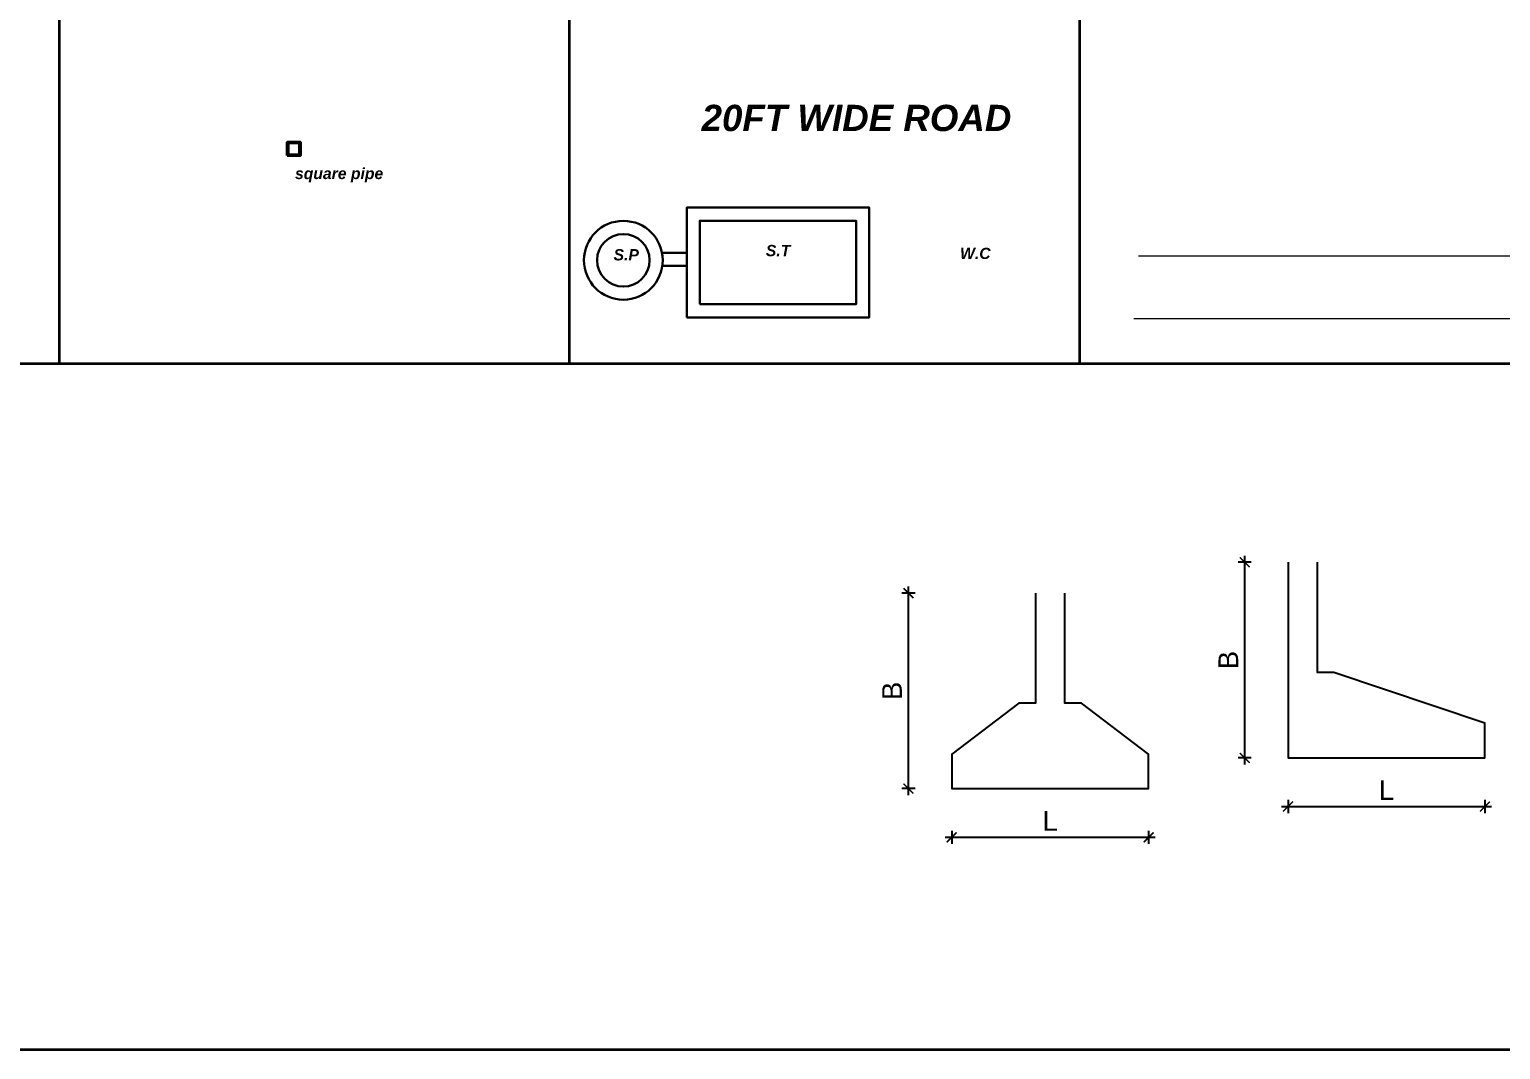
# Model space of a CAD drawing. Header units: feet. Extents: x 109753 to 150441, y 47761 to 75080.
# Drawn here: x 110987.8 to 111436, y 74070.6 to 74381.3 of the extents above; entities that cross this region are included whole.
import ezdxf

# ---------------------------------------------------------------- set-up
doc = ezdxf.new("R2010")
doc.units = ezdxf.units.FT
doc.header["$LTSCALE"] = 50
doc.header["$MEASUREMENT"] = 0
doc.header["$PDMODE"] = 3
doc.header["$PDSIZE"] = -10
for name, pattern in [('ACAD_ISO02W100', [15, 12, -3]), ('CENTER', [2, 1.25, -0.25, 0.25, -0.25]), ('DASHED2', [0.375, 0.25, -0.125])]:
    doc.linetypes.add(name, pattern=pattern)
for name, color, linetype, lineweight in [('CENTRELINE', 146, 'CENTER', 18), ('COLUMN', 16, 'Continuous', 40), ('DASH', 246, 'ACAD_ISO02W100', 18), ('DIMENSION', 5, 'Continuous', 15), ('ELEVATION', 95, 'Continuous', 35), ('PROJECTION', 230, 'Continuous', 30), ('TEXT', 181, 'Continuous', 13)]:
    doc.layers.add(name, color=color, linetype=linetype, lineweight=lineweight)
doc.styles.add('GL_Imperial', font='GOTHIC.TTF', dxfattribs={"height": 8})
doc.styles.add('TIMES', font='arial.ttf')
doc.dimstyles.new("1-8'", dxfattribs={"dimtxt": 6, "dimasz": 3, "dimexe": 2, "dimexo": 1, "dimgap": 2, "dimtad": 1, "dimdec": 0, "dimzin": 3, "dimdsep": 46, "dimlunit": 4, "dimtxsty": 'TIMES', "dimblk": 'ARCHTICK', "dimcen": 8, "dimdle": 2, "dimclrt": 7, "dimadec": 0, "dimazin": 0, "dimtfac": 1, "dimtdec": 0, "dimtix": 1, "dimtmove": 0, "dimatfit": 3, "dimfxl": 2, "dimfxlon": 1, "dimarcsym": 0})

# ---------------------------------------------------------------- blocks, each defined once
blk = doc.blocks.new('_ArchTick')
at = {"color": 0, "linetype": 'ByBlock', "const_width": 0.15}
blk.add_lwpolyline([(-0.5, -0.5), (0.5, 0.5)], dxfattribs=at)
blk = doc.blocks.new('*D36')
at = {"layer": 'Defpoints', "color": 0, "transparency": 16777216}
for p in [(111371.25, 74159.46), (111431.25, 74159.46), (111431.25, 74144.64)]:
    blk.add_point(p, dxfattribs=at)
at = {"layer": 'DIMENSION', "color": 0, "lineweight": -2, "transparency": 16777216}
for p, q in [((111369.25, 74144.64), (111433.25, 74144.64)), ((111371.25, 74146.64), (111371.25, 74142.64)), ((111431.25, 74146.64), (111431.25, 74142.64))]:
    blk.add_line(p, q, dxfattribs=at)
at = {"layer": 'DIMENSION', "color": 0, "lineweight": -2, "transparency": 16777216, "xscale": 3, "yscale": 3, "zscale": 3, "rotation": 180}
blk.add_blockref('_ArchTick', (111371.25, 74144.64), dxfattribs=at)
at = {"layer": 'DIMENSION', "color": 0, "lineweight": -2, "transparency": 16777216, "xscale": 3, "yscale": 3, "zscale": 3}
blk.add_blockref('_ArchTick', (111431.25, 74144.64), dxfattribs=at)
at = {"layer": 'DIMENSION', "color": 7, "transparency": 16777216, "insert": (111401.25, 74149.64), "char_height": 6, "attachment_point": 5, "style": 'TIMES'}
blk.add_mtext('L', dxfattribs=at)
blk = doc.blocks.new('*D37')
at = {"layer": 'Defpoints', "color": 0, "transparency": 16777216}
for p in [(111358.07, 74219.01), (111371.25, 74219.01), (111371.25, 74159.46)]:
    blk.add_point(p, dxfattribs=at)
at = {"layer": 'DIMENSION', "color": 0, "lineweight": -2, "transparency": 16777216}
for p, q in [((111358.07, 74157.46), (111358.07, 74221.01)), ((111360.07, 74219.01), (111356.07, 74219.01)), ((111360.07, 74159.46), (111356.07, 74159.46))]:
    blk.add_line(p, q, dxfattribs=at)
at = {"layer": 'DIMENSION', "color": 0, "lineweight": -2, "transparency": 16777216, "xscale": 3, "yscale": 3, "zscale": 3}
for p, rotation in [((111358.07, 74219.01), 90), ((111358.07, 74159.46), 270)]:
    blk.add_blockref('_ArchTick', p, dxfattribs=dict(at, rotation=rotation))
at = {"layer": 'DIMENSION', "color": 7, "transparency": 16777216, "insert": (111353.07, 74189.23), "char_height": 6, "attachment_point": 5, "rotation": 90, "style": 'TIMES'}
blk.add_mtext('B', dxfattribs=at)
blk = doc.blocks.new('*D40')
at = {"layer": 'Defpoints', "color": 0, "transparency": 16777216}
for p in [(111268.79, 74150.07), (111328.79, 74150.07), (111328.79, 74135.25)]:
    blk.add_point(p, dxfattribs=at)
at = {"layer": 'DIMENSION', "color": 0, "lineweight": -2, "transparency": 16777216}
for p, q in [((111266.79, 74135.25), (111330.79, 74135.25)), ((111268.79, 74137.25), (111268.79, 74133.25)), ((111328.79, 74137.25), (111328.79, 74133.25))]:
    blk.add_line(p, q, dxfattribs=at)
at = {"layer": 'DIMENSION', "color": 0, "lineweight": -2, "transparency": 16777216, "xscale": 3, "yscale": 3, "zscale": 3, "rotation": 180}
blk.add_blockref('_ArchTick', (111268.79, 74135.25), dxfattribs=at)
at = {"layer": 'DIMENSION', "color": 0, "lineweight": -2, "transparency": 16777216, "xscale": 3, "yscale": 3, "zscale": 3}
blk.add_blockref('_ArchTick', (111328.79, 74135.25), dxfattribs=at)
at = {"layer": 'DIMENSION', "color": 7, "transparency": 16777216, "insert": (111298.79, 74140.25), "char_height": 6, "attachment_point": 5, "style": 'TIMES'}
blk.add_mtext('L', dxfattribs=at)
blk = doc.blocks.new('*D41')
at = {"layer": 'Defpoints', "color": 0, "transparency": 16777216}
for p in [(111255.61, 74209.63), (111268.79, 74209.63), (111268.79, 74150.07)]:
    blk.add_point(p, dxfattribs=at)
at = {"layer": 'DIMENSION', "color": 0, "lineweight": -2, "transparency": 16777216}
for p, q in [((111255.61, 74148.07), (111255.61, 74211.63)), ((111257.61, 74209.63), (111253.61, 74209.63)), ((111257.61, 74150.07), (111253.61, 74150.07))]:
    blk.add_line(p, q, dxfattribs=at)
at = {"layer": 'DIMENSION', "color": 0, "lineweight": -2, "transparency": 16777216, "xscale": 3, "yscale": 3, "zscale": 3}
for p, rotation in [((111255.61, 74209.63), 90), ((111255.61, 74150.07), 270)]:
    blk.add_blockref('_ArchTick', p, dxfattribs=dict(at, rotation=rotation))
at = {"layer": 'DIMENSION', "color": 7, "transparency": 16777216, "insert": (111250.61, 74179.85), "char_height": 6, "attachment_point": 5, "rotation": 90, "style": 'TIMES'}
blk.add_mtext('B', dxfattribs=at)

msp = doc.modelspace()

# ---------------------------------------------------------------- hatches: boundary and pattern name
at = {"transparency": 33554687}
h = msp.add_hatch(color=203, dxfattribs=at)
h.dxf.hatch_style = 1
h.paths.add_polyline_path([(111070.34, 74346.93), (111066.34, 74346.93), (111066.34, 74342.93), (111070.34, 74342.93)])
h.paths.add_polyline_path([(111066.69, 74346.58), (111069.99, 74346.58), (111069.99, 74343.28), (111066.69, 74343.28)], flags=16)

# ---------------------------------------------------------------- linework, layer by layer
msp.add_lwpolyline([(111066.69, 74343.28), (111069.99, 74343.28), (111069.99, 74346.58), (111066.69, 74346.58)], close=True)
for points in [[(111371.25, 74219.01), (111371.25, 74159.46), (111431.25, 74159.46), (111431.25, 74169.97), (111385.25, 74185.46), (111380.25, 74185.46), (111380.25, 74219.01)], [(111294.29, 74209.63), (111294.29, 74176.07), (111289.29, 74176.07), (111268.79, 74160.59), (111268.79, 74150.07), (111298.79, 74150.07), (111328.79, 74150.07), (111328.79, 74160.59), (111308.29, 74176.07), (111303.29, 74176.07), (111303.29, 74209.63)]]:
    msp.add_lwpolyline(points)
at = {"layer": 'CENTRELINE', "linetype": 'CENTER', "ltscale": 25}
msp.add_line((111324.27, 74293.23), (111613.51, 74293.23), dxfattribs=at)
at = {"layer": 'COLUMN'}
msp.add_lwpolyline([(111066.34, 74342.93), (111070.34, 74342.93), (111070.34, 74346.93), (111066.34, 74346.93)], close=True, dxfattribs=at)
at = {"layer": 'DASH', "linetype": 'DASHED2', "ltscale": 50}
msp.add_line((111325.75, 74312.35), (111615, 74312.35), dxfattribs=at)
at = {"layer": 'ELEVATION'}
for p, q in [((110996.83, 74697.62), (110996.83, 74279.61)), ((111152.29, 74697.62), (111152.29, 74279.61)), ((111307.75, 74697.62), (111307.75, 74279.61)), ((109753.15, 74279.61), (111618.66, 74279.61)), ((109753.15, 74070.6), (111618.66, 74070.6))]:
    msp.add_line(p, q, dxfattribs=at)
at = {"layer": 'PROJECTION'}
for p, q in [((111188.05, 74313.27), (111180.53, 74313.27)), ((111188.05, 74313.27), (111180.53, 74313.27)), ((111188.05, 74309.27), (111180.62, 74309.27)), ((111188.05, 74309.27), (111180.62, 74309.27))]:
    msp.add_line(p, q, dxfattribs=at)
for points in [[(111188.05, 74293.61), (111188.05, 74327.04), (111243.67, 74327.04), (111243.67, 74293.61)], [(111192.05, 74297.61), (111192.05, 74323.04), (111239.67, 74323.04), (111239.67, 74297.61)]]:
    msp.add_lwpolyline(points, close=True, dxfattribs=at)
for radius in [12, 8]:
    msp.add_circle((111168.75, 74311), radius, dxfattribs=at)

# ---------------------------------------------------------------- texts
at = {"layer": 'TEXT', "char_height": 8, "attachment_point": 2, "style": 'GL_Imperial'}
for s, insert, width in [('{\\fArial|b1|i1|c0|p34;20FT WIDE ROAD}', (111239.77, 74358.35), 96.3564), ('{\\fArial|b1|i1|c0|p34;\\H0.42857x;square pipe}', (111082.15, 74339.16), 95.5568), ('{\\fArial|b1|i1|c0|p34;\\H0.42857x;S.P}', (111169.63, 74314.4), 95.5568), ('{\\fArial|b1|i1|c0|p34;\\H0.42857x;S.T}', (111215.89, 74315.68), 95.5568), ('{\\fArial|b1|i1|c0|p34;\\H0.42857x;W.C}', (111275.99, 74314.82), 95.5568)]:
    msp.add_mtext(s, dxfattribs=dict(at, insert=insert, width=width))

# ---------------------------------------------------------------- dimensions: what is measured, and where the dimension line sits
at = {"layer": 'DIMENSION', "color": 5}
for base, p1, p2, picture, middle in [((111358.07, 74219.01), (111371.25, 74159.46), (111371.25, 74219.01), '*D37', (111353.07, 74189.23)), ((111255.61, 74209.63), (111268.79, 74150.07), (111268.79, 74209.63), '*D41', (111250.61, 74179.85))]:
    dim = msp.add_linear_dim(base=base, p1=p1, p2=p2, angle=90, text='B', dimstyle="1-8'", dxfattribs=at)
    dim.commit()
    dim.dimension.update_dxf_attribs({"geometry": picture, "text_midpoint": middle})
for base, p1, p2, picture, middle in [((111431.25, 74144.64), (111371.25, 74159.46), (111431.25, 74159.46), '*D36', (111401.25, 74149.64)), ((111328.79, 74135.25), (111268.79, 74150.07), (111328.79, 74150.07), '*D40', (111298.79, 74140.25))]:
    dim = msp.add_linear_dim(base=base, p1=p1, p2=p2, text='L', dimstyle="1-8'", dxfattribs=at)
    dim.commit()
    dim.dimension.update_dxf_attribs({"geometry": picture, "text_midpoint": middle})

doc.saveas('drawing.dxf')
